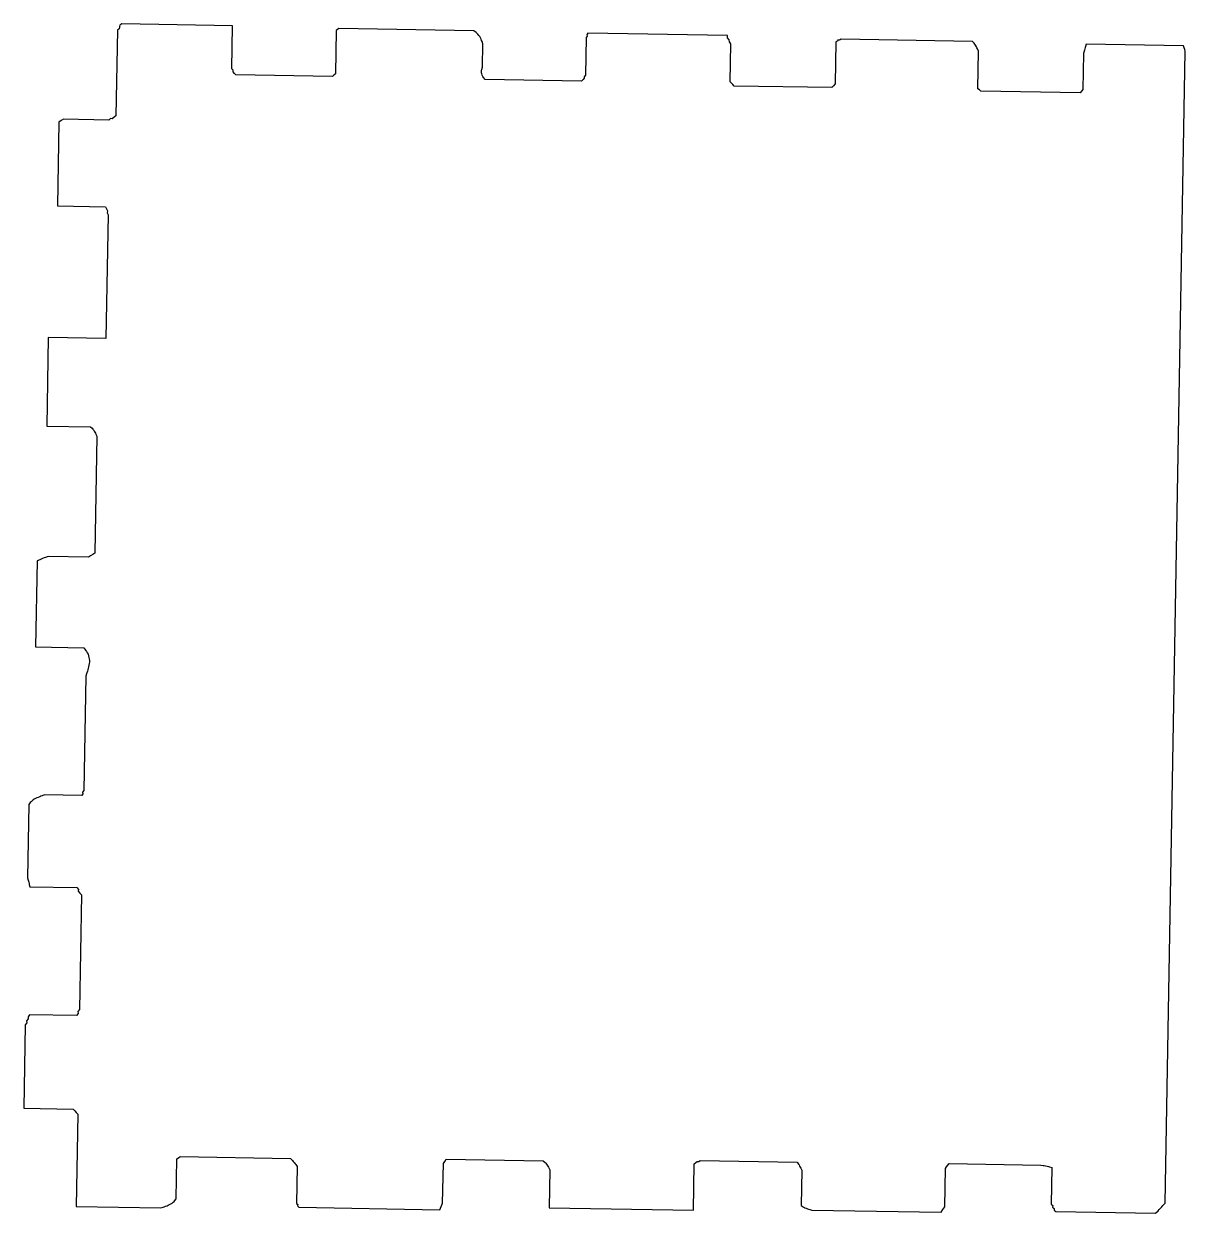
# Model space of a CAD drawing. Header units: metres. Extents: x 9 to 185, y 84 to 264.
import ezdxf

# ---------------------------------------------------------------- set-up
doc = ezdxf.new("R2010")
doc.units = ezdxf.units.M

msp = doc.modelspace()

# ---------------------------------------------------------------- linework, layer by layer
msp.add_lwpolyline([(24.2, 263.72), (23.92, 263.52), (23.89, 263.33), (23.86, 263.14), (23.83, 262.94), (23.55, 262.75), (23.33, 249.77), (23.05, 249.56), (22.78, 249.35), (22.5, 249.36), (22.23, 249.15), (15.39, 249.27), (15.04, 249.06), (14.69, 248.85), (14.47, 236.14), (21.73, 236.01), (21.89, 235.71), (22.06, 235.41), (21.98, 235.11), (22.15, 234.81), (21.82, 216.06), (13.07, 216.21), (12.84, 202.83), (19.47, 202.71), (19.72, 202.48), (19.82, 202.37), (19.93, 202.23), (20.05, 202.07), (20.15, 201.9), (20.23, 201.74), (20.3, 201.6), (20.42, 201.27), (20.11, 183.56), (19.81, 183.37), (19.5, 183.19), (19.2, 183), (13.07, 183.1), (12.65, 182.94), (12.47, 182.87), (12.23, 182.77), (11.99, 182.67), (11.81, 182.59), (11.38, 182.4), (11.16, 169.38), (18.45, 169.25), (18.73, 168.88), (18.85, 168.71), (18.97, 168.5), (19.1, 168.27), (19.19, 168.05), (19.25, 167.81), (19.3, 167.58), (19.31, 167.34), (19.31, 167.1), (19.28, 166.86), (19.24, 166.63), (19.19, 166.39), (19.13, 166.16), (19.07, 165.94), (19.01, 165.7), (18.94, 165.49), (18.89, 165.32), (18.78, 164.94), (18.47, 147.64), (18.29, 147.39), (18.34, 147.14), (18.16, 146.89), (12.52, 146.99), (12.14, 146.84), (11.98, 146.78), (11.78, 146.7), (11.55, 146.61), (11.35, 146.53), (11.15, 146.43), (10.96, 146.33), (10.79, 146.22), (10.62, 146.08), (10.47, 145.96), (10.36, 145.84), (10.14, 145.56), (9.94, 134.44), (10.04, 134.1), (10.08, 133.95), (10.12, 133.76), (10.17, 133.57), (10.21, 133.42), (10.28, 133.08), (17.4, 132.96), (17.64, 132.68), (17.63, 132.4), (17.86, 132.13), (18.1, 131.85), (17.8, 114.48), (17.57, 114.18), (17.59, 113.89), (17.36, 113.59), (10.25, 113.71), (10.02, 113.4), (10.03, 113.09), (9.81, 112.79), (9.82, 112.48), (9.59, 112.17), (9.37, 99.57), (16.86, 99.44), (17.09, 99.18), (17.32, 98.91), (17.55, 98.65), (17.3, 84.7), (30.11, 84.47), (30.48, 84.59), (30.65, 84.64), (30.84, 84.71), (31.07, 84.79), (31.26, 84.87), (31.46, 84.96), (31.65, 85.07), (31.82, 85.18), (31.99, 85.32), (32.13, 85.45), (32.24, 85.57), (32.45, 85.86), (32.56, 91.88), (32.81, 92.06), (33.07, 92.23), (49.78, 91.94), (50.05, 91.64), (50.17, 91.51), (50.31, 91.34), (50.45, 91.16), (50.55, 91.04), (50.77, 90.73), (50.68, 85.15), (50.87, 84.96), (50.82, 84.76), (51.01, 84.57), (72.36, 84.19), (72.58, 84.68), (72.8, 85.17), (72.91, 91.19), (73.13, 91.51), (73.35, 91.84), (88.05, 91.58), (88.31, 91.36), (88.41, 91.25), (88.52, 91.11), (88.64, 90.96), (88.75, 90.8), (88.84, 90.66), (88.91, 90.53), (89.05, 90.24), (88.95, 84.49), (110.78, 84.11), (110.9, 91.14), (111.13, 91.32), (111.36, 91.51), (111.59, 91.47), (111.81, 91.66), (126.5, 91.4), (126.69, 91.1), (126.77, 90.97), (126.87, 90.8), (126.97, 90.63), (127.04, 90.5), (127.19, 90.2), (127.1, 84.84), (127.38, 84.65), (127.51, 84.58), (127.67, 84.5), (127.86, 84.41), (128.05, 84.34), (128.23, 84.28), (128.39, 84.23), (128.73, 84.14), (148.29, 83.8), (148.56, 84.22), (148.84, 84.63), (148.94, 90.42), (149.12, 90.68), (149.3, 90.94), (149.49, 91.2), (163.4, 90.96), (163.76, 90.9), (163.92, 90.87), (164.11, 90.84), (164.34, 90.79), (164.53, 90.74), (164.69, 90.7), (165.05, 90.59), (164.95, 85.02), (165.19, 84.81), (165.18, 84.59), (165.42, 84.37), (165.41, 84.15), (165.64, 83.93), (180.78, 83.67), (181.16, 84.05), (181.31, 84.21), (181.52, 84.43), (181.72, 84.64), (181.87, 84.81), (182.21, 85.19), (185.26, 259.54), (185.18, 259.82), (185.1, 260.1), (185.02, 260.38), (170.26, 260.64), (170.15, 260.29), (170.11, 260.13), (170.05, 259.93), (169.99, 259.73), (169.94, 259.58), (169.84, 259.22), (169.75, 253.75), (169.54, 253.51), (169.33, 253.28), (154.31, 253.54), (154.08, 253.7), (153.85, 253.87), (153.95, 259.57), (153.8, 259.92), (153.72, 260.07), (153.63, 260.24), (153.5, 260.46), (153.4, 260.62), (153.3, 260.76), (153.06, 261.06), (133.17, 261.41), (132.91, 261.24), (132.64, 261.3), (132.63, 261.14), (132.36, 260.97), (132.25, 254.61), (132, 254.33), (131.75, 254.05), (116.94, 254.3), (116.75, 254.52), (116.56, 254.74), (116.37, 254.95), (116.47, 260.66), (116.22, 260.97), (116.21, 261.29), (115.96, 261.61), (115.95, 261.93), (94.81, 262.3), (94.63, 262.07), (94.7, 261.85), (94.52, 261.62), (94.42, 255.93), (94.22, 255.7), (94.26, 255.48), (94.06, 255.26), (93.85, 255.04), (79.26, 255.29), (79, 255.61), (78.9, 255.76), (78.81, 255.93), (78.72, 256.13), (78.68, 256.3), (78.67, 256.5), (78.69, 256.68), (78.72, 256.82), (78.84, 257.14), (78.9, 260.66), (78.78, 261.03), (78.71, 261.19), (78.63, 261.38), (78.53, 261.6), (78.42, 261.78), (78.3, 261.96), (78.14, 262.14), (77.99, 262.29), (77.87, 262.41), (77.55, 262.66), (57.1, 263.02), (56.89, 262.87), (56.67, 262.72), (56.56, 256.13), (56.35, 255.93), (56.13, 255.72), (41.51, 255.98), (41.29, 256.21), (41.07, 256.45), (41.1, 256.68), (40.89, 256.91), (41, 263.42)], close=True)

doc.saveas('drawing.dxf')
